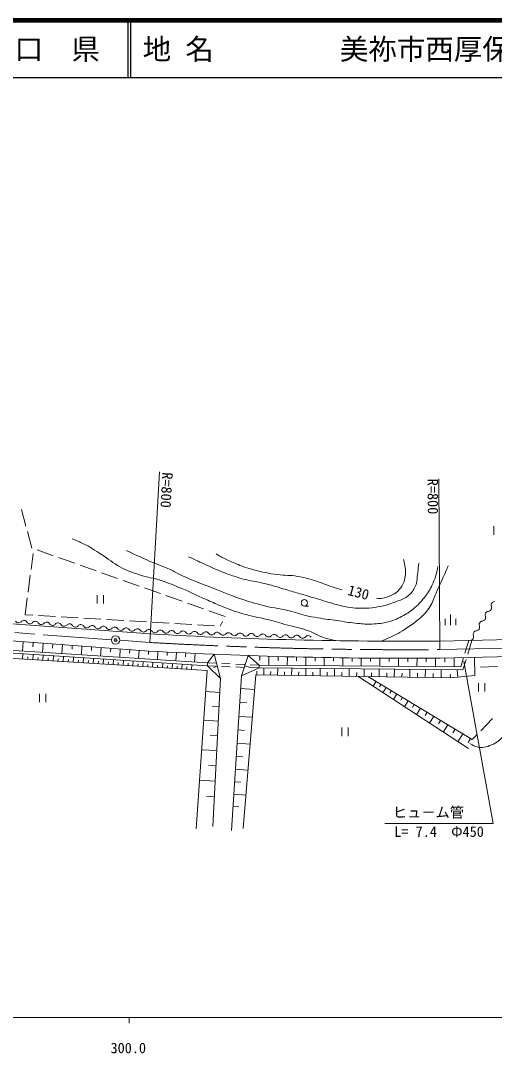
# Model space of a CAD drawing. Units: millimetres, scale not verified. Extents: x 40000 to 680000, y 20000 to 380000.
# Drawn here: x 348940 to 432141, y 198715 to 380000 of the extents above; entities that cross this region are included whole.
import ezdxf
from ezdxf.enums import TextEntityAlignment as Align

# ---------------------------------------------------------------- set-up
doc = ezdxf.new("R2010")
doc.units = ezdxf.units.MM
doc.header["$LTSCALE"] = 1000
doc.header["$PDMODE"] = 32
doc.header["$PDSIZE"] = 500
doc.linetypes.add('CHAIN', pattern=[18.5, 12, -1.5, 3.5, -1.5])
for name, color, linetype, lineweight in [('M-BGD', 7, 'Continuous', 13), ('M-BMK', 2, 'CHAIN', 13), ('M-BMK-SRVR', 3, 'Continuous', 13), ('M-STR-HTXT', 7, 'Continuous', 13), ('M-TTL', 2, 'Continuous', 140), ('M-TTL-BAND', 7, 'Continuous', 13), ('M-TTL-LINE', 7, 'Continuous', 25)]:
    doc.layers.add(name, color=color, linetype=linetype, lineweight=lineweight)
doc.layers.add('M-TTL-TXT', color=7, linetype='Continuous')
doc.styles.add('ＭＳ ゴシック', font='')
doc.styles.get('ＭＳ ゴシック').set_extended_font_data('MS Gothic')

msp = doc.modelspace()

# ---------------------------------------------------------------- linework, layer by layer
at = {"layer": 'M-BGD'}
for p, q in [((373299, 300791), (371608, 270839)), ((422363, 299589), (422584, 269589)), ((349858, 291275), (349082, 294173)), ((350893, 287412), (350117, 290310)), ((432048, 291265), (432048, 289765)), ((350773, 283623), (351152, 286446)), ((351836, 287078), (354664, 286079)), ((355607, 285745), (358436, 284746)), ((359378, 284412), (362207, 283412)), ((363150, 283079), (365978, 282079)), ((350241, 279658), (350640, 282632)), ((366921, 281746), (369750, 280746)), ((371705, 272336), (259519, 280524)), ((370692, 280413), (373521, 279413)), ((371511, 269342), (259294, 277532)), ((349709, 275694), (350108, 278667)), ((362390, 279168), (362390, 277668)), ((363515, 279168), (363515, 277668)), ((374464, 279080), (377292, 278080)), ((378235, 277747), (381064, 276747)), ((351066, 275616), (349709, 275694)), ((355060, 275388), (352065, 275559)), ((382006, 276414), (384835, 275414)), ((398771, 277238), (399521, 277238)), ((424449, 273886), (424449, 275761)), ((359053, 275159), (356058, 275330)), ((363047, 274930), (360052, 275102)), ((367040, 274702), (364045, 274873)), ((371034, 274473), (368039, 274645)), ((375027, 274244), (372032, 274416)), ((379021, 274016), (376026, 274187)), ((383014, 273787), (380019, 273959)), ((384414, 274512), (384012, 273730)), ((423512, 273886), (423512, 275011)), ((425387, 273886), (425387, 275011)), ((321981, 270591), (381731, 266747)), ((322013, 271090), (381763, 267246)), ((349405, 270955), (349294, 269335)), ((351142, 270829), (351092, 270095)), ((352872, 270702), (352763, 269111)), ((354594, 270577), (354545, 269866)), ((356309, 270451), (356202, 268890)), ((358016, 270327), (357969, 269638)), ((359716, 270203), (359611, 268671)), ((422552, 271089), (435039, 271356)), ((426982, 268936), (427673, 271198)), ((427460, 268790), (428199, 271210)), ((381692, 265900), (320394, 269747)), ((349287, 267934), (349343, 268830)), ((350182, 267877), (350210, 268324)), ((351076, 267821), (351132, 268715)), ((352860, 267709), (352916, 268601)), ((354638, 267598), (354694, 268486)), ((356411, 267487), (356467, 268372)), ((361409, 270079), (361363, 269412)), ((363095, 269956), (362991, 268453)), ((364773, 269834), (364729, 269188)), ((366444, 269712), (366343, 268238)), ((368108, 269590), (368065, 268967)), ((369764, 269469), (369665, 268024)), ((371414, 269349), (371373, 268747)), ((373058, 269256), (372959, 267812)), ((374696, 269168), (374652, 268528)), ((376327, 269085), (376225, 267602)), ((377951, 269004), (377903, 268312)), ((379568, 268928), (379463, 267394)), ((382909, 268780), (381763, 267246)), ((384055, 264500), (382909, 268780)), ((387702, 264958), (388906, 268549)), ((390852, 266866), (388906, 268549)), ((390935, 268482), (390928, 267673)), ((392552, 268431), (392538, 266851)), ((394170, 268384), (394164, 267645)), ((395789, 268340), (395776, 266822)), ((422616, 268090), (435135, 268357)), ((351969, 267765), (351997, 268211)), ((353750, 267654), (353778, 268098)), ((355525, 267542), (355553, 267985)), ((357295, 267431), (357323, 267872)), ((358178, 267376), (358234, 268259)), ((359060, 267320), (359087, 267760)), ((359940, 267265), (359995, 268145)), ((360818, 267210), (360846, 267649)), ((361696, 267155), (361751, 268032)), ((362572, 267100), (362599, 267537)), ((363446, 267045), (363501, 267920)), ((364320, 266990), (364347, 267426)), ((365192, 266935), (365246, 267807)), ((366062, 266881), (366089, 267315)), ((366931, 266826), (366986, 267695)), ((367799, 266772), (367826, 267205)), ((368666, 266717), (368720, 267584)), ((369531, 266663), (369558, 267095)), ((370394, 266609), (370449, 267473)), ((371257, 266555), (371284, 266985)), ((372118, 266501), (372172, 267362)), ((372978, 266447), (373005, 266876)), ((373836, 266393), (373890, 267251)), ((374693, 266339), (374720, 266767)), ((375549, 266286), (375602, 267141)), ((376403, 266232), (376430, 266658)), ((377256, 266178), (377309, 267031)), ((378108, 266125), (378134, 266550)), ((378958, 266072), (379011, 266922)), ((381763, 267246), (381731, 266747)), ((381731, 266747), (384055, 264500)), ((381742, 266746), (383241, 266684)), ((381763, 267246), (383261, 267183)), ((383482, 266640), (382835, 266467)), ((384240, 266642), (385738, 266579)), ((384261, 267142), (385759, 267079)), ((386738, 266538), (388236, 266475)), ((386758, 267037), (388257, 266975)), ((388304, 266754), (389280, 266426)), ((389256, 266933), (390755, 266870)), ((390852, 266866), (390848, 266366)), ((426251, 266545), (390852, 266866)), ((397409, 268300), (397403, 267616)), ((399030, 268262), (399017, 266792)), ((400651, 268228), (400646, 267588)), ((402274, 268197), (402262, 266763)), ((403898, 268170), (403893, 267560)), ((405523, 268145), (405511, 266733)), ((407148, 268124), (407143, 267531)), ((408775, 268107), (408763, 266704)), ((410403, 268092), (410398, 267502)), ((412031, 268081), (412019, 266674)), ((413661, 268073), (413656, 267474)), ((415291, 268069), (415279, 266645)), ((416923, 268068), (416918, 267445)), ((418555, 268070), (418543, 266615)), ((420189, 268075), (420183, 267417)), ((421823, 268084), (421810, 266586)), ((423459, 268108), (423453, 267388)), ((425095, 268143), (425082, 266556)), ((426750, 268178), (426251, 266545)), ((426251, 266545), (426689, 267980)), ((426620, 266042), (427168, 267834)), ((428668, 268219), (428736, 265054)), ((429705, 266532), (432703, 266613)), ((381692, 265900), (379769, 238151)), ((387702, 264958), (385947, 237852)), ((390848, 266366), (387702, 264958)), ((390246, 265177), (388012, 238196)), ((389235, 266433), (390734, 266371)), ((424415, 264663), (390246, 265177)), ((390436, 265174), (390446, 265776)), ((426620, 266042), (390848, 266366)), ((391639, 265156), (391657, 266359)), ((392849, 265138), (392858, 265746)), ((394066, 265120), (394085, 266337)), ((395291, 265101), (395300, 265717)), ((396523, 265083), (396542, 266315)), ((397762, 265064), (397772, 265687)), ((399009, 265045), (399028, 266292)), ((400264, 265026), (400273, 265657)), ((401526, 265007), (401545, 266269)), ((402795, 264988), (402805, 265627)), ((404072, 264969), (404091, 266246)), ((405357, 264950), (405367, 265596)), ((406650, 264930), (406669, 266223)), ((407950, 264911), (407960, 265565)), ((408164, 264907), (427578, 252217)), ((409258, 264891), (409278, 266199)), ((409948, 264881), (428257, 253791)), ((410574, 264871), (410584, 265533)), ((411898, 264851), (411918, 266175)), ((413230, 264831), (413241, 265501)), ((414570, 264811), (414591, 266151)), ((415919, 264791), (415929, 265469)), ((417275, 264770), (417295, 266127)), ((418639, 264750), (418650, 265436)), ((420012, 264729), (420032, 266102)), ((421393, 264708), (421403, 265403)), ((422782, 264687), (422803, 266077)), ((424447, 264666), (424389, 265301)), ((428736, 265054), (424415, 264663)), ((425717, 264781), (425602, 266051)), ((384055, 264500), (382682, 238524)), ((411367, 264021), (410843, 263156)), ((412232, 263497), (411970, 263065)), ((413126, 262955), (412566, 262030)), ((429359, 263727), (429359, 262227)), ((430484, 263727), (430484, 262227)), ((352262, 261845), (352262, 260345)), ((353387, 261845), (353387, 260345)), ((383927, 262079), (381436, 262211)), ((387561, 262773), (390033, 262613)), ((414052, 262395), (413772, 261932)), ((415009, 261815), (414409, 260825)), ((415999, 261216), (415699, 260721)), ((383795, 259588), (382550, 259654)), ((387401, 260300), (388637, 260220)), ((417023, 260595), (416381, 259536)), ((418082, 259954), (417761, 259424)), ((419178, 259290), (418491, 258157)), ((387244, 257872), (389628, 257718)), ((420311, 258604), (419968, 258037)), ((421483, 257894), (420749, 256681)), ((431840, 257492), (429753, 255337)), ((383662, 257056), (381088, 257192)), ((405345, 255902), (405345, 254402)), ((406470, 255902), (406470, 254402)), ((422696, 257159), (422329, 256553)), ((423950, 256400), (423164, 255103)), ((425247, 255614), (424854, 254965)), ((383526, 254483), (382239, 254551)), ((387089, 255488), (388281, 255410)), ((426589, 254801), (425748, 253413)), ((427977, 253961), (427557, 253267)), ((429058, 254618), (428257, 253791)), ((383387, 251867), (380729, 252008)), ((386937, 253146), (389237, 252997)), ((386789, 250846), (387938, 250771)), ((383247, 249209), (381918, 249279)), ((386642, 248587), (388860, 248443)), ((383104, 246507), (380358, 246652)), ((386499, 246369), (387608, 246297)), ((382959, 243760), (381586, 243833)), ((386358, 244191), (388497, 244052)), ((386219, 242051), (387289, 241982))]:
    msp.add_line(p, q, dxfattribs=at)
msp.add_circle((398771, 277800), 562, dxfattribs=at)
for centre, radius, start, end in [((432197, 277387), 625, 95.15924, 201.41945), ((431146, 275686), 625, 95.15924, 201.41945), ((431034, 276931), 625, 275.15924, 21.41945), ((348577, 274901), 625, 212.69548, 318.95569), ((349519, 274080), 625, 32.69548, 138.95569), ((350571, 274756), 625, 212.69548, 318.95569), ((351514, 273935), 625, 32.69548, 138.95569), ((352566, 274610), 625, 212.69548, 318.95569), ((353509, 273789), 625, 32.69548, 138.95569), ((354561, 274464), 625, 212.69548, 318.95569), ((355503, 273644), 625, 32.69548, 138.95569), ((356555, 274319), 625, 212.69548, 318.95569), ((357498, 273498), 625, 32.69548, 138.95569), ((358550, 274173), 625, 212.69548, 318.95569), ((359493, 273352), 625, 32.69548, 138.95569), ((361487, 273207), 625, 32.69548, 138.95569), ((428931, 273528), 625, 275.15924, 21.41945), ((430095, 273984), 625, 95.15924, 201.41945), ((429983, 275229), 625, 275.15924, 21.41945), ((360545, 274028), 625, 212.69548, 318.95569), ((362539, 273882), 625, 212.69548, 318.95569), ((363482, 273061), 625, 32.69548, 138.95569), ((364534, 273736), 625, 212.69548, 318.95569), ((365477, 272916), 625, 32.69548, 138.95569), ((366529, 273591), 625, 212.69548, 318.95569), ((367472, 272770), 625, 32.69548, 138.95569), ((368523, 273445), 625, 212.69548, 318.95569), ((369466, 272624), 625, 32.69548, 138.95569), ((370518, 273300), 625, 212.69548, 318.95569), ((371461, 272479), 625, 32.69548, 138.95569), ((416688, 1069568), 798500, 266.77058, 270.42227), ((372501, 273173), 625, 214.7362, 320.99641), ((373472, 272386), 625, 34.7362, 140.99641), ((374499, 273098), 625, 214.7362, 320.99641), ((375471, 272311), 625, 34.7362, 140.99641), ((376498, 273024), 625, 214.7362, 320.99641), ((377469, 272237), 625, 34.7362, 140.99641), ((378496, 272949), 625, 214.7362, 320.99641), ((379468, 272163), 625, 34.7362, 140.99641), ((380495, 272875), 625, 214.7362, 320.99641), ((381466, 272088), 625, 34.7362, 140.99641), ((382494, 272800), 625, 214.7362, 320.99641), ((383465, 272014), 625, 34.7362, 140.99641), ((384492, 272726), 625, 214.7362, 320.99641), ((385464, 271939), 625, 34.7362, 140.99641), ((386491, 272651), 625, 214.7362, 320.99641), ((387462, 271865), 625, 34.7362, 140.99641), ((388489, 272577), 625, 214.7362, 320.99641), ((389461, 271790), 625, 34.7362, 140.99641), ((390488, 272502), 625, 214.7362, 320.99641), ((391459, 271716), 625, 34.7362, 140.99641), ((392487, 272428), 625, 214.7362, 320.99641), ((393458, 271641), 625, 34.7362, 140.99641), ((394485, 272354), 625, 214.7362, 320.99641), ((395457, 271567), 625, 34.7362, 140.99641), ((397455, 271492), 625, 34.7362, 140.99641), ((399454, 271418), 625, 34.7362, 140.99641), ((427880, 271827), 625, 275.15924, 21.41945), ((429044, 272283), 625, 95.15924, 201.41945), ((396484, 272279), 625, 214.7362, 320.99641), ((398482, 272205), 625, 214.7362, 320.99641), ((416688, 1069568), 801500, 266.76881, 270.42227)]:
    msp.add_arc(centre, radius, start, end, dxfattribs=at)
for points, knots in [([(357960, 289029), (358922, 288669), (359209, 288540), (359984, 288170), (361270, 287556), (361909, 287056), (363116, 286299), (364444, 285468), (365076, 284820), (366456, 284080), (367698, 283414), (368465, 283174), (369800, 282725), (371261, 282234), (372152, 282200), (373615, 281715), (375053, 281238), (375832, 280893), (377228, 280306), (378879, 279611), (379779, 279166), (381417, 278440), (382467, 277975), (383042, 277683), (384108, 277256), (385589, 276663), (386427, 276342), (387958, 275894), (389624, 275406), (390601, 275298), (392283, 274866), (393681, 274506), (394454, 274269), (395846, 273887), (397338, 273477), (398218, 273385), (399665, 272838), (400478, 272530), (400868, 272203), (401678, 271889), (402663, 271508), (403061, 271434), (404284, 271164)], [0, 0, 0, 0, 1, 1, 1, 2, 2, 2, 3, 3, 3, 4, 4, 4, 5, 5, 5, 6, 6, 6, 7, 7, 7, 8, 8, 8, 9, 9, 9, 10, 10, 10, 11, 11, 11, 12, 12, 12, 13, 13, 13, 14, 14, 14, 14]), ([(422242, 284184), (421944, 282843), (421854, 282367), (421371, 281291), (420948, 280347), (420666, 279826), (420045, 278999), (419403, 278145), (418998, 277688), (418189, 276989), (417472, 276369), (417036, 276048), (416206, 275591), (415228, 275053), (414648, 274779), (413572, 274485), (412452, 274178), (411787, 274126), (410626, 274078), (409652, 274039), (409104, 274088), (408133, 274176), (406867, 274290), (406167, 274442), (404908, 274620), (403632, 274800), (402915, 274887), (401643, 275092), (400782, 275232), (400294, 275287), (399443, 275478), (398125, 275774), (397423, 276081), (396109, 276395), (394166, 276859), (393032, 276923), (391102, 277439), (389432, 277885), (388503, 278166), (386875, 278747), (384891, 279457), (383817, 279956), (381855, 280727), (380420, 281291), (379592, 281547), (378180, 282167), (376982, 282692), (376367, 283108), (375174, 283645), (373767, 284279), (372932, 284526), (371516, 285142), (369933, 285830), (369421, 286084), (367513, 287011)], [0, 0, 0, 0, 1, 1, 1, 2, 2, 2, 3, 3, 3, 4, 4, 4, 5, 5, 5, 6, 6, 6, 7, 7, 7, 8, 8, 8, 9, 9, 9, 10, 10, 10, 11, 11, 11, 12, 12, 12, 13, 13, 13, 14, 14, 14, 15, 15, 15, 16, 16, 16, 17, 17, 17, 18, 18, 18, 18]), ([(378437, 285880), (379734, 285275), (380066, 285122), (381114, 284646), (382310, 284103), (382970, 283772), (384187, 283278), (385059, 282924), (385557, 282749), (386452, 282459), (387455, 282133), (388023, 281967), (389050, 281729), (390119, 281481), (390742, 281449), (391807, 281184), (393522, 280759), (394457, 280428), (396153, 279935), (397130, 279650), (397676, 279488), (398653, 279201), (399836, 278854), (400499, 278662), (401682, 278312), (402624, 278034), (403142, 277843), (404092, 277595), (405147, 277319), (405735, 277130), (406815, 276985), (408087, 276813), (408817, 276834), (410099, 276887), (410923, 276921), (411382, 277015), (412189, 277181), (413353, 277419), (413991, 277640), (415093, 278083), (415892, 278403), (416397, 278532), (417052, 279091), (417647, 279597), (417923, 279980), (418259, 280686), (418675, 281561), (418540, 282172), (418675, 283132), (418765, 283769), (418793, 283980), (418881, 284767)], [0, 0, 0, 0, 1, 1, 1, 2, 2, 2, 3, 3, 3, 4, 4, 4, 5, 5, 5, 6, 6, 6, 7, 7, 7, 8, 8, 8, 9, 9, 9, 10, 10, 10, 11, 11, 11, 12, 12, 12, 13, 13, 13, 14, 14, 14, 15, 15, 15, 16, 16, 16, 17, 17, 17, 17]), ([(383256, 286387), (384119, 285895), (384367, 285760), (385100, 285399), (386000, 284957), (386525, 284749), (387457, 284379), (388082, 284131), (388441, 284016), (389084, 283818), (390160, 283487), (390777, 283348), (391877, 283106), (392717, 282921), (393198, 282866), (394050, 282758), (395424, 282584), (396216, 282682), (397581, 282451), (398961, 282216), (399721, 281993), (401052, 281557), (401939, 281265), (402404, 281012), (403291, 280719), (404082, 280458), (404769, 280255), (405420, 280082)], [0, 0, 0, 0, 1, 1, 1, 2, 2, 2, 3, 3, 3, 4, 4, 4, 5, 5, 5, 6, 6, 6, 7, 7, 7, 8, 8, 8, 9, 9, 9, 9]), ([(411464, 278627), (411788, 278562), (412127, 278545), (412533, 278626), (413377, 278794), (413853, 278968), (414595, 279403), (414963, 279619), (415145, 279793), (415422, 280116), (415819, 280580), (416032, 280877), (416232, 281454), (416555, 282390), (416610, 282992), (416493, 283975), (416426, 284540), (416382, 284783), (416180, 285397)], [0, 0, 0, 0, 1, 1, 1, 2, 2, 2, 3, 3, 3, 4, 4, 4, 5, 5, 5, 6, 6, 6, 6]), ([(412235, 271080), (412620, 271237), (413257, 271496), (413905, 271779), (415275, 272378), (415969, 272873), (417220, 273694), (418013, 274214), (418444, 274537), (419141, 275181), (419866, 275850), (420277, 276249), (420798, 277086), (421342, 277960), (421468, 278546), (421895, 279483), (422479, 280766), (422814, 281481), (423382, 282772), (423646, 283371), (423730, 283561), (424052, 284309)], [0, 0, 0, 0, 1, 1, 1, 2, 2, 2, 3, 3, 3, 4, 4, 4, 5, 5, 5, 6, 6, 6, 7, 7, 7, 7]), ([(463737, 262139), (462149, 261725), (461690, 261612), (460360, 261366), (458862, 261089), (458012, 260989), (456495, 260855), (455833, 260797), (455454, 260650), (454798, 260754), (453436, 260970), (452698, 261248), (451408, 261733), (450398, 262113), (449885, 262454), (448877, 262840), (447832, 263241), (447263, 263601), (446150, 263723), (445015, 263847), (444343, 263632), (443263, 263261), (442637, 263046), (442332, 262798), (441800, 262404), (441147, 261920), (440874, 261536), (440302, 260958), (439629, 260277), (439271, 259876), (438610, 259183), (437874, 258411), (437482, 257958), (436725, 257206), (435675, 256162), (435100, 255560), (433977, 254595), (433218, 253944), (432900, 253374), (431970, 253006), (430992, 252619), (430361, 252247), (429331, 252464), (428713, 252594), (428398, 252727), (427842, 253095)], [0, 0, 0, 0, 1, 1, 1, 2, 2, 2, 3, 3, 3, 4, 4, 4, 5, 5, 5, 6, 6, 6, 7, 7, 7, 8, 8, 8, 9, 9, 9, 10, 10, 10, 11, 11, 11, 12, 12, 12, 13, 13, 13, 14, 14, 14, 15, 15, 15, 15])]:
    msp.add_open_spline(points, degree=3, knots=knots, dxfattribs=at)
at = {"layer": 'M-BMK'}
for p, q in [((364876, 271330), (266637, 278500)), ((371608, 270839), (366372, 271221)), ((422584, 269589), (435081, 269856))]:
    msp.add_line(p, q, dxfattribs=at)
msp.add_arc((416688, 1069568), 800000, 266.76969, 270.42227, dxfattribs=at)
at = {"layer": 'M-BMK-SRVR'}
msp.add_circle((365624, 271276), 750, dxfattribs=at)
msp.add_point((365624, 271276), dxfattribs=at)
at = {"layer": 'M-STR-HTXT'}
for p, q in [((431934, 239053), (426807, 267483)), ((412934, 239053), (431934, 239053))]:
    msp.add_line(p, q, dxfattribs=at)
at = {"layer": 'M-TTL'}
msp.add_line((680000, 380000), (40000, 380000), dxfattribs=at)
at = {"layer": 'M-TTL-BAND'}
for p, q in [((40000, 205000), (579000, 205000)), ((368000, 205000), (368000, 204000))]:
    msp.add_line(p, q, dxfattribs=at)
at = {"layer": 'M-TTL-LINE'}
for p, q in [((367750, 380000), (367750, 370000)), ((368250, 380000), (368250, 370000)), ((40000, 370000), (680000, 370000))]:
    msp.add_line(p, q, dxfattribs=at)

# ---------------------------------------------------------------- texts
at = {"layer": 'M-BGD', "style": 'ＭＳ ゴシック'}
for rotation, p in [(266.77, (373299, 300791)), (270.422, (419863, 299570))]:
    msp.add_text('R=800', height=1833, rotation=rotation, dxfattribs=at).set_placement(p, align=Align.BOTTOM_LEFT)
msp.add_text('130', height=1833, rotation=345.416, dxfattribs=at).set_placement((408282, 279624), align=Align.MIDDLE_CENTER)
at = {"layer": 'M-STR-HTXT', "style": 'ＭＳ ゴシック'}
msp.add_text('ヒュ－ム管', height=1833, dxfattribs=at).set_placement((414309, 239553), align=Align.BOTTOM_LEFT)
msp.add_text('L= 7.4\u3000Φ450', height=1833, dxfattribs=at).set_placement((422434, 238553), align=Align.TOP_CENTER)
at = {"layer": 'M-TTL-BAND', "style": 'ＭＳ ゴシック'}
msp.add_text('300.0', height=1833, dxfattribs=at).set_placement((367844, 198195), align=Align.BOTTOM_CENTER)
at = {"layer": 'M-TTL-TXT', "style": 'ＭＳ ゴシック'}
msp.add_text('山\u3000口\u3000県', height=3666, dxfattribs=at).set_placement((350375, 375000), align=Align.MIDDLE_CENTER)
for s, p in [('地 名', (370380, 375000)), ('美祢市西厚保町原', (405024, 375000))]:
    msp.add_text(s, height=3666, dxfattribs=at).set_placement(p, align=Align.MIDDLE_LEFT)

doc.saveas('drawing.dxf')
